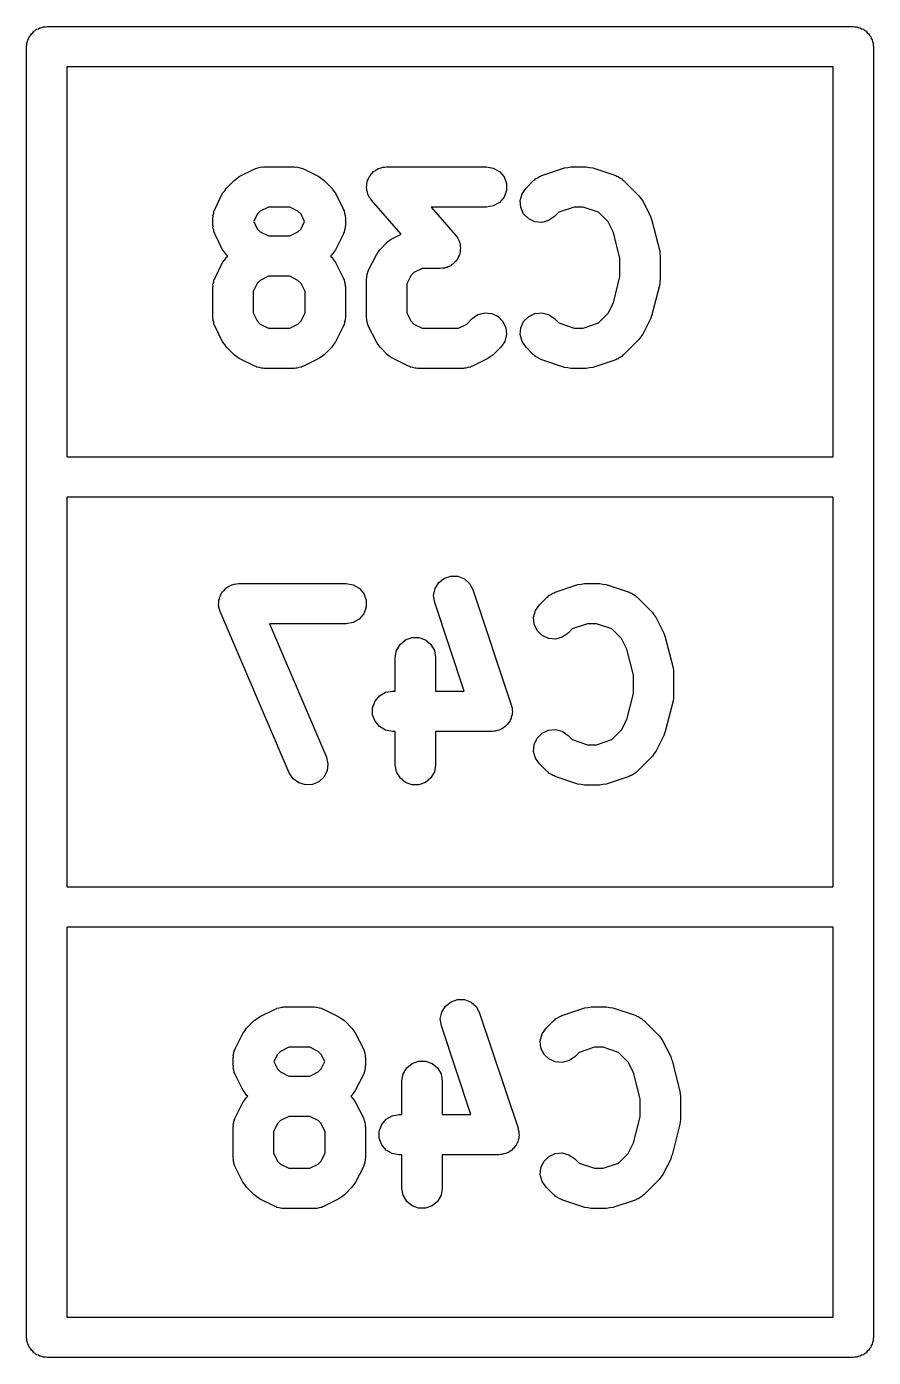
# Model space of a CAD drawing. Extents: x 100 to 214, y -112 to -50.
# Drawn here: x 137.332 to 140.482, y -70.983 to -66.033 of the extents above; entities that cross this region are included whole.
import ezdxf

# ---------------------------------------------------------------- set-up
doc = ezdxf.new("R2010")
doc.units = 0
doc.header["$MEASUREMENT"] = 0
doc.layers.add('BLACK', color=7, linetype='CONTINUOUS')

msp = doc.modelspace()

# ---------------------------------------------------------------- linework, layer by layer
at = {"layer": 'Black'}
for p, q in [((137.401, -66.0338), (137.407, -66.0327)), ((137.407, -66.0327), (140.407, -66.0327)), ((140.407, -66.0327), (140.413, -66.0338)), ((137.335, -66.0885), (137.337, -66.082)), ((137.337, -66.082), (137.34, -66.0764)), ((137.34, -66.0764), (137.342, -66.0702)), ((137.342, -66.0702), (137.346, -66.0652)), ((137.346, -66.0652), (137.35, -66.0595)), ((137.35, -66.0595), (137.355, -66.0553)), ((137.355, -66.0553), (137.359, -66.0502)), ((137.359, -66.0502), (137.364, -66.047)), ((137.364, -66.047), (137.369, -66.0427)), ((137.369, -66.0427), (137.376, -66.0405)), ((137.376, -66.0405), (137.381, -66.0372)), ((137.381, -66.0372), (137.388, -66.0361)), ((137.388, -66.0361), (137.394, -66.0338)), ((137.394, -66.0338), (137.401, -66.0338)), ((140.413, -66.0338), (140.42, -66.0338)), ((140.42, -66.0338), (140.426, -66.0361)), ((140.426, -66.0361), (140.433, -66.0372)), ((140.433, -66.0372), (140.438, -66.0405)), ((140.438, -66.0405), (140.445, -66.0427)), ((140.445, -66.0427), (140.45, -66.047)), ((140.45, -66.047), (140.455, -66.0502)), ((140.455, -66.0502), (140.459, -66.0553)), ((140.459, -66.0553), (140.464, -66.0595)), ((140.464, -66.0595), (140.468, -66.0652)), ((140.468, -66.0652), (140.472, -66.0702)), ((140.472, -66.0702), (140.474, -66.0764)), ((140.474, -66.0764), (140.477, -66.082)), ((140.477, -66.082), (140.479, -66.0885)), ((137.332, -66.1077), (137.333, -66.1012)), ((137.332, -70.9077), (137.332, -66.1077)), ((137.333, -66.0947), (137.335, -66.0885)), ((137.333, -66.1012), (137.333, -66.0947)), ((140.479, -66.0885), (140.481, -66.0947)), ((140.481, -66.0947), (140.481, -66.1012)), ((140.481, -66.1012), (140.482, -66.1077)), ((140.482, -66.1077), (140.482, -70.9077)), ((137.482, -66.1827), (137.482, -67.6327)), ((140.332, -66.1827), (137.482, -66.1827)), ((140.332, -67.6327), (140.332, -66.1827)), ((138.123, -66.5906), (138.181, -66.562)), ((138.181, -66.562), (138.185, -66.5608)), ((138.185, -66.5608), (138.188, -66.5587)), ((138.188, -66.5587), (138.197, -66.5571)), ((138.197, -66.5571), (138.206, -66.5546)), ((138.206, -66.5546), (138.21, -66.5549)), ((138.21, -66.5549), (138.214, -66.5541)), ((138.214, -66.5541), (138.328, -66.5541)), ((138.328, -66.5541), (138.333, -66.5549)), ((138.333, -66.5549), (138.337, -66.5546)), ((138.337, -66.5546), (138.345, -66.5571)), ((138.345, -66.5571), (138.354, -66.5587)), ((138.354, -66.5587), (138.358, -66.5608)), ((138.358, -66.5608), (138.362, -66.562)), ((138.362, -66.562), (138.419, -66.5906)), ((138.613, -66.5821), (138.618, -66.5773)), ((138.618, -66.5773), (138.623, -66.5717)), ((138.623, -66.5717), (138.628, -66.5688)), ((138.628, -66.5688), (138.632, -66.565)), ((138.632, -66.565), (138.639, -66.5623)), ((138.639, -66.5623), (138.646, -66.5587)), ((138.646, -66.5587), (138.651, -66.5576)), ((138.651, -66.5576), (138.657, -66.5556)), ((138.657, -66.5556), (138.664, -66.5554)), ((138.664, -66.5554), (138.671, -66.5541)), ((138.671, -66.5541), (139.043, -66.5541)), ((139.043, -66.5541), (139.068, -66.5587)), ((139.068, -66.5587), (139.091, -66.5717)), ((139.091, -66.5717), (139.108, -66.5916)), ((139.248, -66.5865), (139.333, -66.558)), ((139.333, -66.558), (139.345, -66.5562)), ((139.345, -66.5562), (139.357, -66.5541)), ((139.357, -66.5541), (139.414, -66.5541)), ((139.414, -66.5541), (139.426, -66.5562)), ((139.426, -66.5562), (139.438, -66.558)), ((139.438, -66.558), (139.524, -66.5865)), ((138.075, -66.6332), (138.104, -66.6047)), ((138.104, -66.6047), (138.114, -66.5978)), ((138.114, -66.5978), (138.123, -66.5906)), ((138.419, -66.5906), (138.429, -66.5978)), ((138.429, -66.5978), (138.439, -66.6047)), ((138.439, -66.6047), (138.467, -66.6332)), ((138.596, -66.6307), (138.597, -66.6234)), ((138.597, -66.6161), (138.599, -66.6107)), ((138.597, -66.6234), (138.597, -66.6161)), ((138.599, -66.6107), (138.6, -66.6049)), ((138.6, -66.6049), (138.604, -66.5985)), ((138.604, -66.5985), (138.606, -66.5916)), ((138.606, -66.5916), (138.61, -66.5872)), ((138.61, -66.5872), (138.613, -66.5821)), ((139.108, -66.5916), (139.117, -66.6161)), ((139.117, -66.6161), (139.117, -66.6422)), ((139.19, -66.6332), (139.218, -66.6047)), ((139.218, -66.6047), (139.222, -66.6022)), ((139.222, -66.6022), (139.225, -66.599)), ((139.225, -66.599), (139.232, -66.5948)), ((139.232, -66.5948), (139.24, -66.5897)), ((139.24, -66.5897), (139.244, -66.5886)), ((139.244, -66.5886), (139.248, -66.5865)), ((139.524, -66.5865), (139.527, -66.5886)), ((139.527, -66.5886), (139.532, -66.5897)), ((139.532, -66.5897), (139.539, -66.5948)), ((139.539, -66.5948), (139.546, -66.599)), ((139.546, -66.599), (139.549, -66.6022)), ((139.549, -66.6022), (139.553, -66.6047)), ((139.553, -66.6047), (139.61, -66.6618)), ((138.033, -66.7099), (138.061, -66.6527)), ((138.061, -66.6527), (138.069, -66.6431)), ((138.069, -66.6431), (138.075, -66.6332)), ((138.467, -66.6332), (138.474, -66.6431)), ((138.474, -66.6431), (138.481, -66.6527)), ((138.481, -66.6527), (138.51, -66.7099)), ((138.597, -66.6364), (138.596, -66.6307)), ((138.597, -66.6422), (138.597, -66.6364)), ((138.6, -66.649), (138.597, -66.6422)), ((138.601, -66.6562), (138.6, -66.649)), ((138.604, -66.6612), (138.601, -66.6562)), ((138.606, -66.6666), (138.604, -66.6612)), ((138.611, -66.6722), (138.606, -66.6666)), ((138.615, -66.6785), (138.611, -66.6722)), ((139.108, -66.6666), (139.091, -66.6866)), ((139.117, -66.6422), (139.108, -66.6666)), ((139.168, -66.6797), (139.175, -66.6546)), ((139.175, -66.6546), (139.19, -66.6332)), ((139.61, -66.6618), (139.617, -66.6716)), ((139.617, -66.6716), (139.624, -66.6813)), ((138.028, -66.7264), (138.029, -66.7178)), ((138.029, -66.7178), (138.032, -66.714)), ((138.032, -66.714), (138.033, -66.7099)), ((138.201, -66.7193), (138.19, -66.7307)), ((138.232, -66.7041), (138.201, -66.7193)), ((138.311, -66.7041), (138.232, -66.7041)), ((138.341, -66.7193), (138.311, -66.7041)), ((138.353, -66.7307), (138.341, -66.7193)), ((138.51, -66.7099), (138.511, -66.714)), ((138.511, -66.714), (138.513, -66.7178)), ((138.513, -66.7178), (138.515, -66.7264)), ((138.725, -66.8042), (138.615, -66.6785)), ((139.043, -66.7041), (138.837, -66.7041)), ((138.837, -66.7041), (138.928, -66.8083)), ((139.068, -66.6996), (139.043, -66.7041)), ((139.091, -66.6866), (139.068, -66.6996)), ((139.17, -66.7057), (139.168, -66.6797)), ((139.181, -66.7293), (139.17, -66.7057)), ((139.312, -66.7233), (139.296, -66.7393)), ((139.369, -66.7041), (139.312, -66.7233)), ((139.402, -66.7041), (139.369, -66.7041)), ((139.459, -66.7233), (139.402, -66.7041)), ((139.495, -66.7593), (139.459, -66.7233)), ((139.624, -66.6813), (139.653, -66.7384)), ((138.025, -66.7348), (138.028, -66.7264)), ((138.026, -66.7392), (138.025, -66.7348)), ((138.025, -66.7434), (138.026, -66.7392)), ((138.025, -66.772), (138.025, -66.7434)), ((138.026, -66.7762), (138.025, -66.772)), ((138.19, -66.7307), (138.177, -66.7577)), ((138.177, -66.7577), (138.19, -66.7847)), ((138.366, -66.7577), (138.353, -66.7307)), ((138.353, -66.7847), (138.366, -66.7577)), ((138.515, -66.7264), (138.517, -66.7348)), ((138.517, -66.7348), (138.517, -66.7392)), ((138.517, -66.7392), (138.518, -66.7434)), ((138.518, -66.772), (138.517, -66.7762)), ((138.518, -66.7434), (138.518, -66.772)), ((139.2, -66.7477), (139.181, -66.7293)), ((139.223, -66.7587), (139.2, -66.7477)), ((139.249, -66.761), (139.223, -66.7587)), ((139.274, -66.7542), (139.249, -66.761)), ((139.296, -66.7393), (139.274, -66.7542)), ((139.515, -66.7982), (139.495, -66.7593)), ((139.653, -66.7384), (139.655, -66.7463)), ((139.655, -66.7463), (139.658, -66.7538)), ((139.658, -66.7538), (139.687, -66.8681)), ((138.025, -66.7806), (138.026, -66.7762)), ((138.028, -66.789), (138.025, -66.7806)), ((138.029, -66.7976), (138.028, -66.789)), ((138.032, -66.8014), (138.029, -66.7976)), ((138.033, -66.8055), (138.032, -66.8014)), ((138.061, -66.8627), (138.033, -66.8055)), ((138.19, -66.7847), (138.201, -66.7961)), ((138.201, -66.7961), (138.232, -66.8113)), ((138.232, -66.8113), (138.311, -66.8113)), ((138.311, -66.8113), (138.341, -66.7961)), ((138.341, -66.7961), (138.353, -66.7847)), ((138.51, -66.8055), (138.481, -66.8627)), ((138.511, -66.8014), (138.51, -66.8055)), ((138.513, -66.7976), (138.511, -66.8014)), ((138.515, -66.789), (138.513, -66.7976)), ((138.517, -66.7806), (138.515, -66.789)), ((138.517, -66.7762), (138.517, -66.7806)), ((138.685, -66.8264), (138.695, -66.8192)), ((138.695, -66.8192), (138.725, -66.8042)), ((138.928, -66.8083), (138.932, -66.8146)), ((138.932, -66.8146), (138.936, -66.8202)), ((138.936, -66.8202), (138.938, -66.8256)), ((139.539, -66.8955), (139.515, -66.7982)), ((138.069, -66.8723), (138.061, -66.8627)), ((138.075, -66.8822), (138.069, -66.8723)), ((138.474, -66.8723), (138.467, -66.8822)), ((138.481, -66.8627), (138.474, -66.8723)), ((138.633, -66.8813), (138.64, -66.8717)), ((138.64, -66.8717), (138.647, -66.8618)), ((138.647, -66.8618), (138.675, -66.8332)), ((138.675, -66.8332), (138.685, -66.8264)), ((138.938, -66.8256), (138.941, -66.8306)), ((138.941, -66.8306), (138.943, -66.8378)), ((138.943, -66.8378), (138.945, -66.8447)), ((138.945, -66.8707), (138.943, -66.8762)), ((138.945, -66.8447), (138.945, -66.8505)), ((138.945, -66.8505), (138.946, -66.8561)), ((138.946, -66.8561), (138.945, -66.8634)), ((138.945, -66.8634), (138.945, -66.8707)), ((139.687, -66.8681), (139.688, -66.8772)), ((138.033, -66.967), (138.061, -66.9099)), ((138.061, -66.9099), (138.069, -66.9002)), ((138.069, -66.9002), (138.075, -66.8904)), ((138.08, -66.8863), (138.075, -66.8822)), ((138.075, -66.8904), (138.08, -66.8863)), ((138.467, -66.8822), (138.463, -66.8863)), ((138.463, -66.8863), (138.467, -66.8904)), ((138.467, -66.8904), (138.474, -66.9002)), ((138.474, -66.9002), (138.481, -66.9099)), ((138.481, -66.9099), (138.51, -66.967)), ((138.604, -66.9384), (138.633, -66.8813)), ((138.91, -66.9219), (138.903, -66.9245)), ((138.914, -66.918), (138.91, -66.9219)), ((138.919, -66.9152), (138.914, -66.918)), ((138.924, -66.9095), (138.919, -66.9152)), ((138.93, -66.9047), (138.924, -66.9095)), ((138.933, -66.8996), (138.93, -66.9047)), ((138.936, -66.8952), (138.933, -66.8996)), ((138.939, -66.8883), (138.936, -66.8952)), ((138.942, -66.8819), (138.939, -66.8883)), ((138.943, -66.8762), (138.942, -66.8819)), ((139.539, -66.9628), (139.539, -66.8955)), ((139.688, -66.8772), (139.689, -66.8863)), ((139.689, -66.8863), (139.689, -66.972)), ((138.029, -66.9749), (138.032, -66.9712)), ((138.032, -66.9712), (138.033, -66.967)), ((138.232, -66.9613), (138.201, -66.9765)), ((138.311, -66.9613), (138.232, -66.9613)), ((138.341, -66.9765), (138.311, -66.9613)), ((138.51, -66.967), (138.511, -66.9712)), ((138.511, -66.9712), (138.513, -66.9749)), ((138.596, -66.972), (138.597, -66.9677)), ((138.596, -67.1148), (138.596, -66.972)), ((138.597, -66.9634), (138.599, -66.955)), ((138.597, -66.9677), (138.597, -66.9634)), ((138.599, -66.955), (138.601, -66.9463)), ((138.601, -66.9463), (138.603, -66.9426)), ((138.603, -66.9426), (138.604, -66.9384)), ((138.761, -66.9593), (138.746, -66.9897)), ((138.773, -66.9479), (138.761, -66.9593)), ((138.803, -66.9327), (138.773, -66.9479)), ((138.871, -66.9327), (138.803, -66.9327)), ((138.879, -66.9314), (138.871, -66.9327)), ((138.886, -66.9313), (138.879, -66.9314)), ((138.891, -66.9292), (138.886, -66.9313)), ((138.897, -66.9282), (138.891, -66.9292)), ((138.903, -66.9245), (138.897, -66.9282)), ((139.515, -67.0601), (139.539, -66.9628)), ((139.689, -66.972), (139.688, -66.981)), ((138.025, -66.992), (138.028, -66.9836)), ((138.026, -66.9963), (138.025, -66.992)), ((138.025, -67.0006), (138.026, -66.9963)), ((138.025, -67.1148), (138.025, -67.0006)), ((138.028, -66.9836), (138.029, -66.9749)), ((138.19, -66.9878), (138.175, -67.0183)), ((138.175, -67.0183), (138.175, -67.0971)), ((138.201, -66.9765), (138.19, -66.9878)), ((138.353, -66.9878), (138.341, -66.9765)), ((138.368, -67.0183), (138.353, -66.9878)), ((138.368, -67.0971), (138.368, -67.0183)), ((138.513, -66.9749), (138.515, -66.9836)), ((138.515, -66.9836), (138.517, -66.992)), ((138.517, -66.992), (138.517, -66.9963)), ((138.517, -66.9963), (138.518, -67.0006)), ((138.518, -67.0006), (138.518, -67.1148)), ((138.746, -66.9897), (138.746, -67.0971)), ((139.687, -66.9902), (139.658, -67.1045)), ((139.688, -66.981), (139.687, -66.9902)), ((139.495, -67.099), (139.515, -67.0601)), ((138.026, -67.1191), (138.025, -67.1148)), ((138.025, -67.1234), (138.026, -67.1191)), ((138.175, -67.0971), (138.19, -67.1276)), ((138.353, -67.1276), (138.368, -67.0971)), ((138.518, -67.1148), (138.517, -67.1191)), ((138.517, -67.1191), (138.517, -67.1234)), ((138.597, -67.1191), (138.596, -67.1148)), ((138.597, -67.1234), (138.597, -67.1191)), ((138.746, -67.0971), (138.761, -67.1276)), ((138.97, -67.1389), (138.99, -67.119)), ((138.99, -67.119), (139.011, -67.104)), ((139.011, -67.104), (139.036, -67.0973)), ((139.036, -67.0973), (139.062, -67.0995)), ((139.062, -67.0995), (139.086, -67.1105)), ((139.086, -67.1105), (139.104, -67.129)), ((139.181, -67.129), (139.2, -67.1105)), ((139.2, -67.1105), (139.223, -67.0995)), ((139.223, -67.0995), (139.249, -67.0973)), ((139.249, -67.0973), (139.274, -67.104)), ((139.274, -67.104), (139.296, -67.119)), ((139.296, -67.119), (139.312, -67.135)), ((139.459, -67.135), (139.495, -67.099)), ((139.653, -67.1198), (139.624, -67.177)), ((139.655, -67.112), (139.653, -67.1198)), ((139.658, -67.1045), (139.655, -67.112)), ((138.028, -67.1318), (138.025, -67.1234)), ((138.029, -67.1405), (138.028, -67.1318)), ((138.032, -67.1442), (138.029, -67.1405)), ((138.033, -67.1484), (138.032, -67.1442)), ((138.061, -67.2055), (138.033, -67.1484)), ((138.19, -67.1276), (138.201, -67.1389)), ((138.201, -67.1389), (138.232, -67.1541)), ((138.232, -67.1541), (138.311, -67.1541)), ((138.311, -67.1541), (138.341, -67.1389)), ((138.341, -67.1389), (138.353, -67.1276)), ((138.51, -67.1484), (138.481, -67.2055)), ((138.511, -67.1442), (138.51, -67.1484)), ((138.513, -67.1405), (138.511, -67.1442)), ((138.515, -67.1318), (138.513, -67.1405)), ((138.517, -67.1234), (138.515, -67.1318)), ((138.599, -67.1318), (138.597, -67.1234)), ((138.601, -67.1405), (138.599, -67.1318)), ((138.603, -67.1442), (138.601, -67.1405)), ((138.604, -67.1484), (138.603, -67.1442)), ((138.633, -67.2055), (138.604, -67.1484)), ((138.761, -67.1276), (138.773, -67.1389)), ((138.773, -67.1389), (138.803, -67.1541)), ((138.803, -67.1541), (138.939, -67.1541)), ((138.939, -67.1541), (138.97, -67.1389)), ((139.104, -67.129), (139.115, -67.1526)), ((139.115, -67.1526), (139.117, -67.1785)), ((139.168, -67.1785), (139.17, -67.1526)), ((139.17, -67.1526), (139.181, -67.129)), ((139.312, -67.135), (139.369, -67.1541)), ((139.369, -67.1541), (139.402, -67.1541)), ((139.402, -67.1541), (139.459, -67.135)), ((138.069, -67.2152), (138.061, -67.2055)), ((138.075, -67.225), (138.069, -67.2152)), ((138.474, -67.2152), (138.467, -67.225)), ((138.481, -67.2055), (138.474, -67.2152)), ((138.64, -67.2152), (138.633, -67.2055)), ((138.647, -67.225), (138.64, -67.2152)), ((139.111, -67.2037), (139.096, -67.225)), ((139.117, -67.1785), (139.111, -67.2037)), ((139.175, -67.2037), (139.168, -67.1785)), ((139.19, -67.225), (139.175, -67.2037)), ((139.61, -67.1964), (139.553, -67.2536)), ((139.617, -67.1866), (139.61, -67.1964)), ((139.624, -67.177), (139.617, -67.1866)), ((138.104, -67.2536), (138.075, -67.225)), ((138.114, -67.2605), (138.104, -67.2536)), ((138.123, -67.2676), (138.114, -67.2605)), ((138.181, -67.2962), (138.123, -67.2676)), ((138.419, -67.2676), (138.362, -67.2962)), ((138.429, -67.2605), (138.419, -67.2676)), ((138.439, -67.2536), (138.429, -67.2605)), ((138.467, -67.225), (138.439, -67.2536)), ((138.675, -67.2536), (138.647, -67.225)), ((138.685, -67.2605), (138.675, -67.2536)), ((138.695, -67.2676), (138.685, -67.2605)), ((138.752, -67.2962), (138.695, -67.2676)), ((139.048, -67.2676), (138.991, -67.2962)), ((139.057, -67.2605), (139.048, -67.2676)), ((139.067, -67.2536), (139.057, -67.2605)), ((139.096, -67.225), (139.067, -67.2536)), ((139.218, -67.2536), (139.19, -67.225)), ((139.222, -67.2561), (139.218, -67.2536)), ((139.225, -67.2593), (139.222, -67.2561)), ((139.232, -67.2635), (139.225, -67.2593)), ((139.24, -67.2685), (139.232, -67.2635)), ((139.244, -67.2696), (139.24, -67.2685)), ((139.248, -67.2717), (139.244, -67.2696)), ((139.527, -67.2696), (139.524, -67.2717)), ((139.532, -67.2685), (139.527, -67.2696)), ((139.539, -67.2635), (139.532, -67.2685)), ((139.546, -67.2593), (139.539, -67.2635)), ((139.549, -67.2561), (139.546, -67.2593)), ((139.553, -67.2536), (139.549, -67.2561)), ((138.185, -67.2974), (138.181, -67.2962)), ((138.188, -67.2996), (138.185, -67.2974)), ((138.197, -67.3011), (138.188, -67.2996)), ((138.206, -67.3036), (138.197, -67.3011)), ((138.21, -67.3034), (138.206, -67.3036)), ((138.214, -67.3041), (138.21, -67.3034)), ((138.328, -67.3041), (138.214, -67.3041)), ((138.333, -67.3034), (138.328, -67.3041)), ((138.337, -67.3036), (138.333, -67.3034)), ((138.345, -67.3011), (138.337, -67.3036)), ((138.354, -67.2996), (138.345, -67.3011)), ((138.358, -67.2974), (138.354, -67.2996)), ((138.362, -67.2962), (138.358, -67.2974)), ((138.756, -67.2974), (138.752, -67.2962)), ((138.76, -67.2996), (138.756, -67.2974)), ((138.769, -67.3011), (138.76, -67.2996)), ((138.777, -67.3036), (138.769, -67.3011)), ((138.781, -67.3034), (138.777, -67.3036)), ((138.786, -67.3041), (138.781, -67.3034)), ((138.957, -67.3041), (138.786, -67.3041)), ((138.961, -67.3034), (138.957, -67.3041)), ((138.966, -67.3036), (138.961, -67.3034)), ((138.974, -67.3011), (138.966, -67.3036)), ((138.983, -67.2996), (138.974, -67.3011)), ((138.986, -67.2974), (138.983, -67.2996)), ((138.991, -67.2962), (138.986, -67.2974)), ((139.333, -67.3003), (139.248, -67.2717)), ((139.345, -67.302), (139.333, -67.3003)), ((139.357, -67.3041), (139.345, -67.302)), ((139.414, -67.3041), (139.357, -67.3041)), ((139.426, -67.302), (139.414, -67.3041)), ((139.438, -67.3003), (139.426, -67.302)), ((139.524, -67.2717), (139.438, -67.3003)), ((137.482, -67.6327), (140.332, -67.6327)), ((137.482, -67.7827), (137.482, -69.2327)), ((140.332, -67.7827), (137.482, -67.7827)), ((140.332, -69.2327), (140.332, -67.7827)), ((138.088, -68.113), (138.096, -68.1087)), ((138.096, -68.1087), (138.1, -68.1079)), ((138.1, -68.1079), (138.104, -68.1061)), ((138.104, -68.1061), (138.113, -68.1056)), ((138.113, -68.1056), (138.121, -68.1041)), ((138.121, -68.1041), (138.521, -68.1041)), ((138.521, -68.1041), (138.547, -68.1087)), ((138.547, -68.1087), (138.569, -68.1217)), ((138.852, -68.123), (138.865, -68.1008)), ((138.865, -68.1008), (138.886, -68.0846)), ((138.886, -68.0846), (138.91, -68.0764)), ((138.91, -68.0764), (138.936, -68.0771)), ((138.936, -68.0771), (138.961, -68.0867)), ((138.961, -68.0867), (138.98, -68.1039)), ((138.98, -68.1039), (138.992, -68.1268)), ((139.298, -68.1365), (139.383, -68.108)), ((139.383, -68.108), (139.395, -68.1062)), ((139.395, -68.1062), (139.407, -68.1041)), ((139.407, -68.1041), (139.464, -68.1041)), ((139.464, -68.1041), (139.476, -68.1062)), ((139.476, -68.1062), (139.488, -68.108)), ((139.488, -68.108), (139.574, -68.1365)), ((138.049, -68.1574), (138.053, -68.1497)), ((138.049, -68.1619), (138.049, -68.1574)), ((138.053, -68.1497), (138.056, -68.1416)), ((138.056, -68.1416), (138.059, -68.1382)), ((138.059, -68.1382), (138.061, -68.1342)), ((138.061, -68.1342), (138.068, -68.1283)), ((138.068, -68.1283), (138.073, -68.1217)), ((138.073, -68.1217), (138.077, -68.1194)), ((138.077, -68.1194), (138.08, -68.1164)), ((138.08, -68.1164), (138.088, -68.113)), ((138.569, -68.1217), (138.586, -68.1416)), ((138.586, -68.1416), (138.595, -68.1661)), ((138.846, -68.1485), (138.852, -68.123)), ((138.85, -68.1743), (138.846, -68.1485)), ((138.992, -68.1268), (139.135, -68.5554)), ((139.24, -68.1832), (139.268, -68.1547)), ((139.268, -68.1547), (139.272, -68.1522)), ((139.272, -68.1522), (139.275, -68.149)), ((139.275, -68.149), (139.282, -68.1448)), ((139.282, -68.1448), (139.29, -68.1397)), ((139.29, -68.1397), (139.294, -68.1386)), ((139.294, -68.1386), (139.298, -68.1365)), ((139.574, -68.1365), (139.577, -68.1386)), ((139.577, -68.1386), (139.582, -68.1397)), ((139.582, -68.1397), (139.589, -68.1448)), ((139.589, -68.1448), (139.596, -68.149)), ((139.596, -68.149), (139.599, -68.1522)), ((139.599, -68.1522), (139.603, -68.1547)), ((139.603, -68.1547), (139.66, -68.2118)), ((138.046, -68.1833), (138.047, -68.1747)), ((138.047, -68.1877), (138.046, -68.1833)), ((138.047, -68.1661), (138.049, -68.1619)), ((138.047, -68.1747), (138.047, -68.1661)), ((138.047, -68.1922), (138.047, -68.1877)), ((138.05, -68.2003), (138.047, -68.1922)), ((138.052, -68.2087), (138.05, -68.2003)), ((138.309, -68.8087), (138.052, -68.2087)), ((138.595, -68.1922), (138.586, -68.2166)), ((138.595, -68.1661), (138.595, -68.1922)), ((138.96, -68.5041), (138.85, -68.1743)), ((139.218, -68.2297), (139.225, -68.2046)), ((139.225, -68.2046), (139.24, -68.1832)), ((138.521, -68.2541), (138.235, -68.2541)), ((138.235, -68.2541), (138.447, -68.7496)), ((138.547, -68.2496), (138.521, -68.2541)), ((138.569, -68.2366), (138.547, -68.2496)), ((138.586, -68.2166), (138.569, -68.2366)), ((139.22, -68.2557), (139.218, -68.2297)), ((139.231, -68.2793), (139.22, -68.2557)), ((139.419, -68.2541), (139.362, -68.2733)), ((139.452, -68.2541), (139.419, -68.2541)), ((139.509, -68.2733), (139.452, -68.2541)), ((139.66, -68.2118), (139.667, -68.2216)), ((139.667, -68.2216), (139.674, -68.2313)), ((139.674, -68.2313), (139.703, -68.2884)), ((138.741, -68.3142), (138.765, -68.3053)), ((138.765, -68.3053), (138.791, -68.3053)), ((138.791, -68.3053), (138.816, -68.3142)), ((139.25, -68.2977), (139.231, -68.2793)), ((139.273, -68.3087), (139.25, -68.2977)), ((139.299, -68.311), (139.273, -68.3087)), ((139.324, -68.3042), (139.299, -68.311)), ((139.346, -68.2893), (139.324, -68.3042)), ((139.362, -68.2733), (139.346, -68.2893)), ((139.545, -68.3093), (139.509, -68.2733)), ((139.565, -68.3482), (139.545, -68.3093)), ((139.703, -68.2884), (139.705, -68.2963)), ((139.705, -68.2963), (139.708, -68.3038)), ((139.708, -68.3038), (139.737, -68.4181)), ((138.703, -68.3791), (138.708, -68.3535)), ((138.708, -68.3535), (138.721, -68.3309)), ((138.721, -68.3309), (138.741, -68.3142)), ((138.816, -68.3142), (138.836, -68.3309)), ((138.836, -68.3309), (138.849, -68.3535)), ((138.849, -68.3535), (138.853, -68.3791)), ((139.589, -68.4455), (139.565, -68.3482)), ((138.703, -68.5041), (138.703, -68.3791)), ((138.853, -68.3791), (138.853, -68.5041)), ((139.589, -68.5128), (139.589, -68.4455)), ((139.737, -68.4181), (139.738, -68.4272)), ((139.738, -68.4272), (139.739, -68.4363)), ((139.739, -68.4363), (139.739, -68.522)), ((138.667, -68.5087), (138.693, -68.5041)), ((138.693, -68.5041), (138.703, -68.5041)), ((138.853, -68.5041), (138.96, -68.5041)), ((138.619, -68.5661), (138.628, -68.5416)), ((138.628, -68.5416), (138.645, -68.5217)), ((138.645, -68.5217), (138.667, -68.5087)), ((139.135, -68.5554), (139.136, -68.5609)), ((139.565, -68.6101), (139.589, -68.5128)), ((139.737, -68.5402), (139.708, -68.6545)), ((139.738, -68.531), (139.737, -68.5402)), ((139.739, -68.522), (139.738, -68.531)), ((138.619, -68.5922), (138.619, -68.5661)), ((138.628, -68.6166), (138.619, -68.5922)), ((139.134, -68.6067), (139.131, -68.6114)), ((139.135, -68.5993), (139.134, -68.6067)), ((139.138, -68.5922), (139.135, -68.5993)), ((139.136, -68.5609), (139.138, -68.5661)), ((139.138, -68.5661), (139.138, -68.5737)), ((139.138, -68.5737), (139.139, -68.5812)), ((139.139, -68.5812), (139.138, -68.5866)), ((139.138, -68.5866), (139.138, -68.5922)), ((138.645, -68.6366), (138.628, -68.6166)), ((138.667, -68.6496), (138.645, -68.6366)), ((138.693, -68.6541), (138.667, -68.6496)), ((138.703, -68.6541), (138.693, -68.6541)), ((138.703, -68.7791), (138.703, -68.6541)), ((139.064, -68.6541), (138.853, -68.6541)), ((138.853, -68.6541), (138.853, -68.7791)), ((139.07, -68.6532), (139.064, -68.6541)), ((139.075, -68.6533), (139.07, -68.6532)), ((139.082, -68.6509), (139.075, -68.6533)), ((139.09, -68.6496), (139.082, -68.6509)), ((139.095, -68.6468), (139.09, -68.6496)), ((139.1, -68.6451), (139.095, -68.6468)), ((139.106, -68.6404), (139.1, -68.6451)), ((139.112, -68.6366), (139.106, -68.6404)), ((139.116, -68.6323), (139.112, -68.6366)), ((139.12, -68.6289), (139.116, -68.6323)), ((139.124, -68.6224), (139.12, -68.6289)), ((139.129, -68.6166), (139.124, -68.6224)), ((139.131, -68.6114), (139.129, -68.6166)), ((139.25, -68.6605), (139.273, -68.6495)), ((139.273, -68.6495), (139.299, -68.6473)), ((139.299, -68.6473), (139.324, -68.654)), ((139.324, -68.654), (139.346, -68.669)), ((139.509, -68.685), (139.545, -68.649)), ((139.545, -68.649), (139.565, -68.6101)), ((139.708, -68.6545), (139.705, -68.662)), ((139.218, -68.7285), (139.22, -68.7026)), ((139.22, -68.7026), (139.231, -68.679)), ((139.231, -68.679), (139.25, -68.6605)), ((139.346, -68.669), (139.362, -68.685)), ((139.362, -68.685), (139.419, -68.7041)), ((139.419, -68.7041), (139.452, -68.7041)), ((139.452, -68.7041), (139.509, -68.685)), ((139.703, -68.6698), (139.674, -68.727)), ((139.705, -68.662), (139.703, -68.6698)), ((138.447, -68.7496), (138.453, -68.7749)), ((139.225, -68.7537), (139.218, -68.7285)), ((139.24, -68.775), (139.225, -68.7537)), ((139.66, -68.7464), (139.603, -68.8036)), ((139.667, -68.7366), (139.66, -68.7464)), ((139.674, -68.727), (139.667, -68.7366)), ((138.45, -68.8008), (138.438, -68.8241)), ((138.453, -68.7749), (138.45, -68.8008)), ((138.708, -68.8048), (138.703, -68.7791)), ((138.721, -68.8273), (138.708, -68.8048)), ((138.849, -68.8048), (138.836, -68.8273)), ((138.853, -68.7791), (138.849, -68.8048)), ((139.268, -68.8036), (139.24, -68.775)), ((139.272, -68.8061), (139.268, -68.8036)), ((139.603, -68.8036), (139.599, -68.8061)), ((138.324, -68.8305), (138.309, -68.8087)), ((138.345, -68.8461), (138.324, -68.8305)), ((138.37, -68.8536), (138.345, -68.8461)), ((138.396, -68.8521), (138.37, -68.8536)), ((138.419, -68.8419), (138.396, -68.8521)), ((138.438, -68.8241), (138.419, -68.8419)), ((138.741, -68.8441), (138.721, -68.8273)), ((138.765, -68.853), (138.741, -68.8441)), ((138.791, -68.853), (138.765, -68.853)), ((138.816, -68.8441), (138.791, -68.853)), ((138.836, -68.8273), (138.816, -68.8441)), ((139.275, -68.8093), (139.272, -68.8061)), ((139.282, -68.8135), (139.275, -68.8093)), ((139.29, -68.8185), (139.282, -68.8135)), ((139.294, -68.8196), (139.29, -68.8185)), ((139.298, -68.8217), (139.294, -68.8196)), ((139.383, -68.8503), (139.298, -68.8217)), ((139.395, -68.852), (139.383, -68.8503)), ((139.407, -68.8541), (139.395, -68.852)), ((139.464, -68.8541), (139.407, -68.8541)), ((139.476, -68.852), (139.464, -68.8541)), ((139.488, -68.8503), (139.476, -68.852)), ((139.574, -68.8217), (139.488, -68.8503)), ((139.577, -68.8196), (139.574, -68.8217)), ((139.582, -68.8185), (139.577, -68.8196)), ((139.589, -68.8135), (139.582, -68.8185)), ((139.596, -68.8093), (139.589, -68.8135)), ((139.599, -68.8061), (139.596, -68.8093)), ((137.482, -69.2327), (140.332, -69.2327)), ((137.482, -69.3827), (137.482, -70.8327)), ((140.332, -69.3827), (137.482, -69.3827)), ((140.332, -70.8327), (140.332, -69.3827)), ((138.198, -69.7156), (138.256, -69.687)), ((138.256, -69.687), (138.26, -69.6858)), ((138.26, -69.6858), (138.263, -69.6837)), ((138.263, -69.6837), (138.272, -69.6821)), ((138.272, -69.6821), (138.281, -69.6796)), ((138.281, -69.6796), (138.285, -69.6799)), ((138.285, -69.6799), (138.289, -69.6791)), ((138.289, -69.6791), (138.403, -69.6791)), ((138.403, -69.6791), (138.408, -69.6799)), ((138.408, -69.6799), (138.412, -69.6796)), ((138.412, -69.6796), (138.42, -69.6821)), ((138.42, -69.6821), (138.429, -69.6837)), ((138.429, -69.6837), (138.433, -69.6858)), ((138.433, -69.6858), (138.437, -69.687)), ((138.437, -69.687), (138.494, -69.7156)), ((138.877, -69.698), (138.89, -69.6758)), ((138.89, -69.6758), (138.911, -69.6596)), ((138.911, -69.6596), (138.935, -69.6514)), ((138.935, -69.6514), (138.961, -69.6521)), ((138.961, -69.6521), (138.986, -69.6617)), ((138.986, -69.6617), (139.005, -69.6789)), ((139.005, -69.6789), (139.017, -69.7018)), ((139.323, -69.7115), (139.408, -69.683)), ((139.408, -69.683), (139.42, -69.6812)), ((139.42, -69.6812), (139.432, -69.6791)), ((139.432, -69.6791), (139.489, -69.6791)), ((139.489, -69.6791), (139.501, -69.6812)), ((139.501, -69.6812), (139.513, -69.683)), ((139.513, -69.683), (139.599, -69.7115)), ((138.15, -69.7582), (138.179, -69.7297)), ((138.179, -69.7297), (138.189, -69.7228)), ((138.189, -69.7228), (138.198, -69.7156)), ((138.494, -69.7156), (138.504, -69.7228)), ((138.504, -69.7228), (138.514, -69.7297)), ((138.514, -69.7297), (138.542, -69.7582)), ((138.871, -69.7235), (138.877, -69.698)), ((138.875, -69.7493), (138.871, -69.7235)), ((139.017, -69.7018), (139.16, -70.1304)), ((139.265, -69.7582), (139.293, -69.7297)), ((139.293, -69.7297), (139.297, -69.7272)), ((139.297, -69.7272), (139.3, -69.724)), ((139.3, -69.724), (139.307, -69.7198)), ((139.307, -69.7198), (139.315, -69.7147)), ((139.315, -69.7147), (139.319, -69.7136)), ((139.319, -69.7136), (139.323, -69.7115)), ((139.599, -69.7115), (139.602, -69.7136)), ((139.602, -69.7136), (139.607, -69.7147)), ((139.607, -69.7147), (139.614, -69.7198)), ((139.614, -69.7198), (139.621, -69.724)), ((139.621, -69.724), (139.624, -69.7272)), ((139.624, -69.7272), (139.628, -69.7297)), ((139.628, -69.7297), (139.685, -69.7868)), ((138.108, -69.8349), (138.136, -69.7777)), ((138.136, -69.7777), (138.144, -69.7681)), ((138.144, -69.7681), (138.15, -69.7582)), ((138.542, -69.7582), (138.549, -69.7681)), ((138.549, -69.7681), (138.556, -69.7777)), ((138.556, -69.7777), (138.585, -69.8349)), ((138.985, -70.0791), (138.875, -69.7493)), ((139.243, -69.8047), (139.25, -69.7796)), ((139.25, -69.7796), (139.265, -69.7582)), ((139.685, -69.7868), (139.692, -69.7966)), ((138.103, -69.8514), (138.104, -69.8428)), ((138.104, -69.8428), (138.107, -69.839)), ((138.107, -69.839), (138.108, -69.8349)), ((138.276, -69.8443), (138.265, -69.8557)), ((138.307, -69.8291), (138.276, -69.8443)), ((138.386, -69.8291), (138.307, -69.8291)), ((138.416, -69.8443), (138.386, -69.8291)), ((138.428, -69.8557), (138.416, -69.8443)), ((138.585, -69.8349), (138.586, -69.839)), ((138.586, -69.839), (138.588, -69.8428)), ((138.588, -69.8428), (138.59, -69.8514)), ((139.245, -69.8307), (139.243, -69.8047)), ((139.256, -69.8543), (139.245, -69.8307)), ((139.444, -69.8291), (139.387, -69.8483)), ((139.477, -69.8291), (139.444, -69.8291)), ((139.534, -69.8483), (139.477, -69.8291)), ((139.692, -69.7966), (139.699, -69.8063)), ((139.699, -69.8063), (139.728, -69.8634)), ((138.1, -69.8598), (138.103, -69.8514)), ((138.101, -69.8642), (138.1, -69.8598)), ((138.1, -69.8684), (138.101, -69.8642)), ((138.1, -69.897), (138.1, -69.8684)), ((138.265, -69.8557), (138.252, -69.8827)), ((138.252, -69.8827), (138.265, -69.9097)), ((138.441, -69.8827), (138.428, -69.8557)), ((138.428, -69.9097), (138.441, -69.8827)), ((138.59, -69.8514), (138.592, -69.8598)), ((138.592, -69.8598), (138.592, -69.8642)), ((138.592, -69.8642), (138.593, -69.8684)), ((138.593, -69.8684), (138.593, -69.897)), ((138.746, -69.9059), (138.766, -69.8892)), ((138.766, -69.8892), (138.79, -69.8803)), ((138.79, -69.8803), (138.816, -69.8803)), ((138.816, -69.8803), (138.841, -69.8892)), ((138.841, -69.8892), (138.861, -69.9059)), ((139.275, -69.8727), (139.256, -69.8543)), ((139.298, -69.8837), (139.275, -69.8727)), ((139.324, -69.886), (139.298, -69.8837)), ((139.349, -69.8792), (139.324, -69.886)), ((139.371, -69.8643), (139.349, -69.8792)), ((139.387, -69.8483), (139.371, -69.8643)), ((139.57, -69.8843), (139.534, -69.8483)), ((139.59, -69.9232), (139.57, -69.8843)), ((139.728, -69.8634), (139.73, -69.8713)), ((139.73, -69.8713), (139.733, -69.8788)), ((139.733, -69.8788), (139.762, -69.9931)), ((138.101, -69.9012), (138.1, -69.897)), ((138.1, -69.9056), (138.101, -69.9012)), ((138.103, -69.914), (138.1, -69.9056)), ((138.104, -69.9226), (138.103, -69.914)), ((138.107, -69.9264), (138.104, -69.9226)), ((138.108, -69.9305), (138.107, -69.9264)), ((138.136, -69.9877), (138.108, -69.9305)), ((138.265, -69.9097), (138.276, -69.9211)), ((138.276, -69.9211), (138.307, -69.9363)), ((138.307, -69.9363), (138.386, -69.9363)), ((138.386, -69.9363), (138.416, -69.9211)), ((138.416, -69.9211), (138.428, -69.9097)), ((138.585, -69.9305), (138.556, -69.9877)), ((138.586, -69.9264), (138.585, -69.9305)), ((138.588, -69.9226), (138.586, -69.9264)), ((138.59, -69.914), (138.588, -69.9226)), ((138.592, -69.9056), (138.59, -69.914)), ((138.593, -69.897), (138.592, -69.9012)), ((138.592, -69.9012), (138.592, -69.9056)), ((138.728, -69.9541), (138.733, -69.9285)), ((138.733, -69.9285), (138.746, -69.9059)), ((138.861, -69.9059), (138.874, -69.9285)), ((138.874, -69.9285), (138.878, -69.9541)), ((139.614, -70.0205), (139.59, -69.9232)), ((138.144, -69.9973), (138.136, -69.9877)), ((138.556, -69.9877), (138.549, -69.9973)), ((138.728, -70.0791), (138.728, -69.9541)), ((138.878, -69.9541), (138.878, -70.0791)), ((138.108, -70.092), (138.136, -70.0349)), ((138.136, -70.0349), (138.144, -70.0252)), ((138.15, -70.0072), (138.144, -69.9973)), ((138.144, -70.0252), (138.15, -70.0154)), ((138.155, -70.0113), (138.15, -70.0072)), ((138.15, -70.0154), (138.155, -70.0113)), ((138.542, -70.0072), (138.538, -70.0113)), ((138.538, -70.0113), (138.542, -70.0154)), ((138.549, -69.9973), (138.542, -70.0072)), ((138.542, -70.0154), (138.549, -70.0252)), ((138.549, -70.0252), (138.556, -70.0349)), ((138.556, -70.0349), (138.585, -70.092)), ((139.614, -70.0878), (139.614, -70.0205)), ((139.762, -69.9931), (139.763, -70.0022)), ((139.763, -70.0022), (139.764, -70.0113)), ((139.764, -70.0113), (139.764, -70.097)), ((138.307, -70.0863), (138.276, -70.1015)), ((138.386, -70.0863), (138.307, -70.0863)), ((138.416, -70.1015), (138.386, -70.0863)), ((138.67, -70.0967), (138.692, -70.0837)), ((138.692, -70.0837), (138.718, -70.0791)), ((138.718, -70.0791), (138.728, -70.0791)), ((138.878, -70.0791), (138.985, -70.0791)), ((139.59, -70.1851), (139.614, -70.0878)), ((138.1, -70.117), (138.103, -70.1086)), ((138.101, -70.1213), (138.1, -70.117)), ((138.1, -70.1256), (138.101, -70.1213)), ((138.1, -70.2398), (138.1, -70.1256)), ((138.103, -70.1086), (138.104, -70.0999)), ((138.104, -70.0999), (138.107, -70.0962)), ((138.107, -70.0962), (138.108, -70.092)), ((138.265, -70.1128), (138.25, -70.1433)), ((138.276, -70.1015), (138.265, -70.1128)), ((138.428, -70.1128), (138.416, -70.1015)), ((138.443, -70.1433), (138.428, -70.1128)), ((138.585, -70.092), (138.586, -70.0962)), ((138.586, -70.0962), (138.588, -70.0999)), ((138.588, -70.0999), (138.59, -70.1086)), ((138.59, -70.1086), (138.592, -70.117)), ((138.592, -70.117), (138.592, -70.1213)), ((138.592, -70.1213), (138.593, -70.1256)), ((138.593, -70.1256), (138.593, -70.2398)), ((138.644, -70.1411), (138.653, -70.1166)), ((138.644, -70.1672), (138.644, -70.1411)), ((138.653, -70.1166), (138.67, -70.0967)), ((139.16, -70.1304), (139.161, -70.1359)), ((139.161, -70.1359), (139.163, -70.1411)), ((139.163, -70.1411), (139.163, -70.1487)), ((139.762, -70.1152), (139.733, -70.2295)), ((139.763, -70.106), (139.762, -70.1152)), ((139.764, -70.097), (139.763, -70.106)), ((138.25, -70.1433), (138.25, -70.2221)), ((138.443, -70.2221), (138.443, -70.1433)), ((138.653, -70.1916), (138.644, -70.1672)), ((139.156, -70.1864), (139.154, -70.1916)), ((139.159, -70.1817), (139.156, -70.1864)), ((139.16, -70.1743), (139.159, -70.1817)), ((139.163, -70.1672), (139.16, -70.1743)), ((139.163, -70.1487), (139.164, -70.1562)), ((139.164, -70.1562), (139.163, -70.1616)), ((139.163, -70.1616), (139.163, -70.1672)), ((139.57, -70.224), (139.59, -70.1851)), ((138.101, -70.2441), (138.1, -70.2398)), ((138.25, -70.2221), (138.265, -70.2526)), ((138.428, -70.2526), (138.443, -70.2221)), ((138.593, -70.2398), (138.592, -70.2441)), ((138.67, -70.2116), (138.653, -70.1916)), ((138.692, -70.2246), (138.67, -70.2116)), ((138.718, -70.2291), (138.692, -70.2246)), ((138.728, -70.2291), (138.718, -70.2291)), ((138.728, -70.3541), (138.728, -70.2291)), ((139.089, -70.2291), (138.878, -70.2291)), ((138.878, -70.2291), (138.878, -70.3541)), ((139.095, -70.2282), (139.089, -70.2291)), ((139.1, -70.2283), (139.095, -70.2282)), ((139.107, -70.2259), (139.1, -70.2283)), ((139.115, -70.2246), (139.107, -70.2259)), ((139.12, -70.2218), (139.115, -70.2246)), ((139.125, -70.2201), (139.12, -70.2218)), ((139.131, -70.2154), (139.125, -70.2201)), ((139.137, -70.2116), (139.131, -70.2154)), ((139.141, -70.2073), (139.137, -70.2116)), ((139.145, -70.2039), (139.141, -70.2073)), ((139.149, -70.1974), (139.145, -70.2039)), ((139.154, -70.1916), (139.149, -70.1974)), ((139.256, -70.254), (139.275, -70.2355)), ((139.275, -70.2355), (139.298, -70.2245)), ((139.298, -70.2245), (139.324, -70.2223)), ((139.324, -70.2223), (139.349, -70.229)), ((139.349, -70.229), (139.371, -70.244)), ((139.534, -70.26), (139.57, -70.224)), ((139.73, -70.237), (139.728, -70.2448)), ((139.733, -70.2295), (139.73, -70.237)), ((138.1, -70.2484), (138.101, -70.2441)), ((138.103, -70.2568), (138.1, -70.2484)), ((138.104, -70.2655), (138.103, -70.2568)), ((138.107, -70.2692), (138.104, -70.2655)), ((138.108, -70.2734), (138.107, -70.2692)), ((138.136, -70.3305), (138.108, -70.2734)), ((138.265, -70.2526), (138.276, -70.2639)), ((138.276, -70.2639), (138.307, -70.2791)), ((138.307, -70.2791), (138.386, -70.2791)), ((138.386, -70.2791), (138.416, -70.2639)), ((138.416, -70.2639), (138.428, -70.2526)), ((138.585, -70.2734), (138.556, -70.3305)), ((138.586, -70.2692), (138.585, -70.2734)), ((138.588, -70.2655), (138.586, -70.2692)), ((138.59, -70.2568), (138.588, -70.2655)), ((138.592, -70.2484), (138.59, -70.2568)), ((138.592, -70.2441), (138.592, -70.2484)), ((139.243, -70.3035), (139.245, -70.2776)), ((139.245, -70.2776), (139.256, -70.254)), ((139.371, -70.244), (139.387, -70.26)), ((139.387, -70.26), (139.444, -70.2791)), ((139.444, -70.2791), (139.477, -70.2791)), ((139.477, -70.2791), (139.534, -70.26)), ((139.728, -70.2448), (139.699, -70.302)), ((138.144, -70.3402), (138.136, -70.3305)), ((138.556, -70.3305), (138.549, -70.3402)), ((139.25, -70.3287), (139.243, -70.3035)), ((139.265, -70.35), (139.25, -70.3287)), ((139.685, -70.3214), (139.628, -70.3786)), ((139.692, -70.3116), (139.685, -70.3214)), ((139.699, -70.302), (139.692, -70.3116)), ((138.15, -70.35), (138.144, -70.3402)), ((138.179, -70.3786), (138.15, -70.35)), ((138.189, -70.3855), (138.179, -70.3786)), ((138.198, -70.3926), (138.189, -70.3855)), ((138.504, -70.3855), (138.494, -70.3926)), ((138.514, -70.3786), (138.504, -70.3855)), ((138.542, -70.35), (138.514, -70.3786)), ((138.549, -70.3402), (138.542, -70.35)), ((138.733, -70.3798), (138.728, -70.3541)), ((138.746, -70.4023), (138.733, -70.3798)), ((138.874, -70.3798), (138.861, -70.4023)), ((138.878, -70.3541), (138.874, -70.3798)), ((139.293, -70.3786), (139.265, -70.35)), ((139.297, -70.3811), (139.293, -70.3786)), ((139.3, -70.3843), (139.297, -70.3811)), ((139.307, -70.3885), (139.3, -70.3843)), ((139.315, -70.3935), (139.307, -70.3885)), ((139.614, -70.3885), (139.607, -70.3935)), ((139.621, -70.3843), (139.614, -70.3885)), ((139.624, -70.3811), (139.621, -70.3843)), ((139.628, -70.3786), (139.624, -70.3811)), ((138.256, -70.4212), (138.198, -70.3926)), ((138.26, -70.4224), (138.256, -70.4212)), ((138.263, -70.4246), (138.26, -70.4224)), ((138.272, -70.4261), (138.263, -70.4246)), ((138.281, -70.4286), (138.272, -70.4261)), ((138.285, -70.4284), (138.281, -70.4286)), ((138.289, -70.4291), (138.285, -70.4284)), ((138.403, -70.4291), (138.289, -70.4291)), ((138.408, -70.4284), (138.403, -70.4291)), ((138.412, -70.4286), (138.408, -70.4284)), ((138.42, -70.4261), (138.412, -70.4286)), ((138.429, -70.4246), (138.42, -70.4261)), ((138.433, -70.4224), (138.429, -70.4246)), ((138.437, -70.4212), (138.433, -70.4224)), ((138.494, -70.3926), (138.437, -70.4212)), ((138.766, -70.4191), (138.746, -70.4023)), ((138.79, -70.428), (138.766, -70.4191)), ((138.816, -70.428), (138.79, -70.428)), ((138.841, -70.4191), (138.816, -70.428)), ((138.861, -70.4023), (138.841, -70.4191)), ((139.319, -70.3946), (139.315, -70.3935)), ((139.323, -70.3967), (139.319, -70.3946)), ((139.408, -70.4253), (139.323, -70.3967)), ((139.42, -70.427), (139.408, -70.4253)), ((139.432, -70.4291), (139.42, -70.427)), ((139.489, -70.4291), (139.432, -70.4291)), ((139.501, -70.427), (139.489, -70.4291)), ((139.513, -70.4253), (139.501, -70.427)), ((139.599, -70.3967), (139.513, -70.4253)), ((139.602, -70.3946), (139.599, -70.3967)), ((139.607, -70.3935), (139.602, -70.3946)), ((137.482, -70.8327), (140.332, -70.8327)), ((137.333, -70.9142), (137.332, -70.9077)), ((137.333, -70.9207), (137.333, -70.9142)), ((137.335, -70.9269), (137.333, -70.9207)), ((137.337, -70.9334), (137.335, -70.9269)), ((137.34, -70.939), (137.337, -70.9334)), ((140.477, -70.9334), (140.474, -70.939)), ((140.479, -70.9269), (140.477, -70.9334)), ((140.481, -70.9207), (140.479, -70.9269)), ((140.482, -70.9077), (140.481, -70.9142)), ((140.481, -70.9142), (140.481, -70.9207)), ((137.342, -70.9452), (137.34, -70.939)), ((137.346, -70.9502), (137.342, -70.9452)), ((137.35, -70.9559), (137.346, -70.9502)), ((137.355, -70.9601), (137.35, -70.9559)), ((137.359, -70.9652), (137.355, -70.9601)), ((137.364, -70.9684), (137.359, -70.9652)), ((137.369, -70.9727), (137.364, -70.9684)), ((137.376, -70.9749), (137.369, -70.9727)), ((137.381, -70.9782), (137.376, -70.9749)), ((137.388, -70.9793), (137.381, -70.9782)), ((137.394, -70.9816), (137.388, -70.9793)), ((137.401, -70.9816), (137.394, -70.9816)), ((137.407, -70.9827), (137.401, -70.9816)), ((140.407, -70.9827), (137.407, -70.9827)), ((140.413, -70.9816), (140.407, -70.9827)), ((140.42, -70.9816), (140.413, -70.9816)), ((140.426, -70.9793), (140.42, -70.9816)), ((140.433, -70.9782), (140.426, -70.9793)), ((140.438, -70.9749), (140.433, -70.9782)), ((140.445, -70.9727), (140.438, -70.9749)), ((140.45, -70.9684), (140.445, -70.9727)), ((140.455, -70.9652), (140.45, -70.9684)), ((140.459, -70.9601), (140.455, -70.9652)), ((140.464, -70.9559), (140.459, -70.9601)), ((140.468, -70.9502), (140.464, -70.9559)), ((140.472, -70.9452), (140.468, -70.9502)), ((140.474, -70.939), (140.472, -70.9452))]:
    msp.add_line(p, q, dxfattribs=at)

doc.saveas('drawing.dxf')
